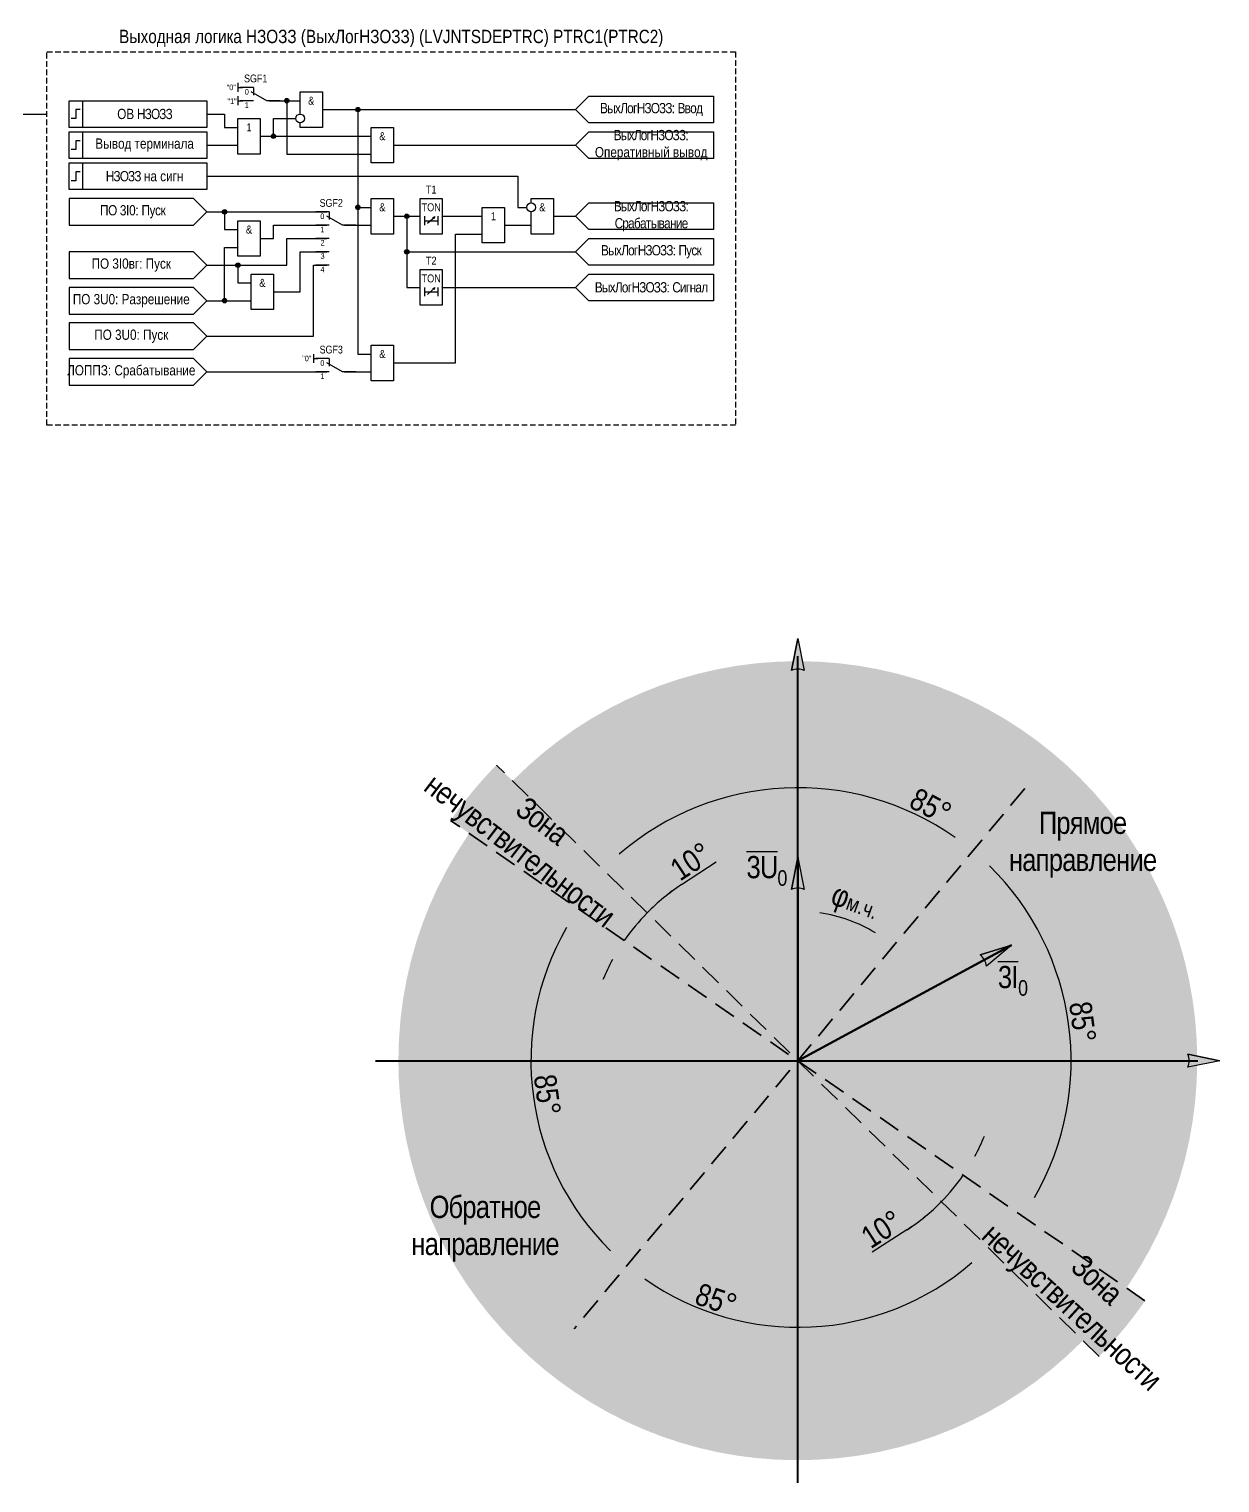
# Model space of a CAD drawing. Header units: millimetres. Extents: x -57 to 1465, y 0 to 506.
# Drawn here: x 1197 to 1465, y 150 to 477.1 of the extents above; entities that cross this region are included whole.
import ezdxf
from ezdxf.enums import TextEntityAlignment as Align

# ---------------------------------------------------------------- set-up
doc = ezdxf.new("R2010")
doc.units = ezdxf.units.MM
doc.linetypes.add('штриховая2', pattern=[0.375, 0.25, -0.125])
doc.layers.add('TEXT', color=7, linetype='Continuous', lineweight=25)
doc.layers.add('Основная', color=7, linetype='Continuous')
doc.styles.add('2.5_Gost_RD', font='ARIALN.TTF', dxfattribs={"height": 2.5})
doc.styles.add('3.5_Gost_RD', font='ARIALN.TTF', dxfattribs={"height": 3.5})
doc.styles.add('5.0_Gost_RD', font='ARIALN.TTF', dxfattribs={"height": 5})
doc.styles.add('Вывод', font='ARIALN.TTF', dxfattribs={"height": 2.5})
doc.styles.add('Компонент', font='ARIALN.TTF', dxfattribs={"height": 3.5})
doc.dimstyles.new('Gost_RD_1-1000', dxfattribs={"dimtxt": 2.5, "dimasz": 2.5, "dimexe": 1.25, "dimexo": 0, "dimtad": 1, "dimdec": 0, "dimlfac": 1000, "dimtxsty": '2.5_Gost_RD', "dimblk": 'OBLIQUE', "dimcen": 2.5, "dimadec": 0, "dimazin": 0, "dimtfac": 1, "dimtdec": 0, "dimtmove": 0, "dimatfit": 3, "dimfxl": 1, "dimarcsym": 0})

# ---------------------------------------------------------------- blocks, each defined once
blk = doc.blocks.new('Точка')
at = {"ltscale": 100}
h = blk.add_hatch(color=256, dxfattribs=at)
h.dxf.hatch_style = 1
edge = h.paths.add_edge_path()
edge.add_arc((0, 0), 0.5, 0, 360)
blk.add_circle((0, 0), 0.5, dxfattribs=at)
blk = doc.blocks.new('*U81')
at = {"layer": 'Основная', "color": 0}
blk.add_line((0, 0), (7, 4), dxfattribs=at)
at = {"layer": 'Основная', "ltscale": 0.35}
blk.add_line((6, 6), (6, 2.5), dxfattribs=at)
blk = doc.blocks.new('*U92')
at = {"layer": 'Основная', "color": 0}
for p, q in [((-3, 6), (-9, 6)), ((-3, 0), (-9, 0)), ((9, 0), (3, 0))]:
    blk.add_line(p, q, dxfattribs=at)
at = {"layer": 'Основная', "ltscale": 0.25, "xscale": -1}
blk.add_blockref('*U81', (3, 0), dxfattribs=at)
at = {"layer": 'Основная'}
for tag, height, style, p in [('В1', 2.5, 'Вывод', (-13, 6)), ('ОУ', 3.5, 'Компонент', (-2, 10)), ('В2', 2.5, 'Вывод', (-6, 4)), ('В3', 2.5, 'Вывод', (-6, -2))]:
    blk.add_attdef(tag, text='', height=height, dxfattribs=dict(at, style=style)).set_placement(p, align=Align.MIDDLE_CENTER)
blk = doc.blocks.new('*U83')
at = {"layer": 'Основная', "color": 0}
for p, q in [((-3, 6), (-9, 6)), ((-3, 0), (-9, 0)), ((9, 0), (3, 0))]:
    blk.add_line(p, q, dxfattribs=at)
at = {"layer": 'Основная', "ltscale": 0.25, "xscale": -1}
blk.add_blockref('*U81', (3, 0), dxfattribs=at)
at = {"layer": 'Основная'}
for tag, height, style, p in [('В1', 2.5, 'Вывод', (-14, 6)), ('ОУ', 3.5, 'Компонент', (-2, 10)), ('В2', 2.5, 'Вывод', (-6, 4)), ('В3', 2.5, 'Вывод', (-6, -2))]:
    blk.add_attdef(tag, text='', height=height, dxfattribs=dict(at, style=style)).set_placement(p, align=Align.MIDDLE_CENTER)
blk = doc.blocks.new('*D122')
at = {"color": 0, "lineweight": -2, "ltscale": 100, "transparency": 16777216}
blk.add_arc((1370, 245), 61.43, 54.8337, 130.8847, dxfattribs=at)
at = {"color": 0, "ltscale": 100, "transparency": 16777216}
for points in [[(1405.89, 295.88), (1404.87, 294.55), (1409.35, 292.17)], [(1330.36, 290.83), (1329.22, 292.05), (1326.15, 288.02)]]:
    blk.add_solid(points, dxfattribs=at)
at = {"layer": 'Defpoints', "color": 0, "ltscale": 100, "transparency": 16777216}
for p in [(1302.18, 311.53), (1421.07, 306.23), (1351.95, 303.71), (1319.66, 184.65), (1437.82, 178.47)]:
    blk.add_point(p, dxfattribs=at)
at = {"color": 0, "ltscale": 100, "transparency": 16777216, "insert": (1399.92, 302.26), "char_height": 5, "attachment_point": 5, "rotation": 332.4099, "style": '5.0_Gost_RD'}
blk.add_mtext('85°', dxfattribs=at)
blk = doc.blocks.new('*D123')
at = {"color": 0, "lineweight": -2, "ltscale": 100, "transparency": 16777216}
blk.add_arc((1370, 245), 61.51, 329.9876, 45.5101, dxfattribs=at)
at = {"color": 0, "ltscale": 100, "transparency": 16777216}
for points in [[(1412.55, 288.26), (1413.67, 289.5), (1409.4, 292.24)], [(1423.97, 213.79), (1422.56, 214.68), (1420.59, 210.01)]]:
    blk.add_solid(points, dxfattribs=at)
at = {"layer": 'Defpoints', "color": 0, "ltscale": 100, "transparency": 16777216}
for p in [(1421.07, 306.23), (1291.87, 299.04), (1431.13, 238.15), (1448.13, 190.96), (1319.66, 184.65)]:
    blk.add_point(p, dxfattribs=at)
at = {"color": 0, "ltscale": 100, "transparency": 16777216, "insert": (1434.1, 253.72), "char_height": 5, "attachment_point": 5, "rotation": 277.7488, "style": '5.0_Gost_RD'}
blk.add_mtext('85°', dxfattribs=at)
blk = doc.blocks.new('*D124')
at = {"color": 0, "lineweight": -2, "ltscale": 100, "transparency": 16777216}
blk.add_line((1394.57, 206.97), (1386.73, 201.9), dxfattribs=at)
for start, end in [(331.6594, 337.9898), (315.5498, 325.329), (302.8695, 315.5498), (302.889, 309.2194)]:
    blk.add_arc((1370, 245), 45.28, start, end, dxfattribs=at)
at = {"color": 0, "ltscale": 100, "transparency": 16777216}
for points in [[(1410.56, 223.07), (1409.14, 223.94), (1407.24, 219.24)], [(1398.07, 210.54), (1399.19, 209.31), (1402.32, 213.29)]]:
    blk.add_solid(points, dxfattribs=at)
at = {"layer": 'Defpoints', "color": 0, "ltscale": 100, "transparency": 16777216}
for p in [(1302.18, 311.53), (1291.87, 299.04), (1405.71, 217.17), (1448.13, 190.96), (1437.82, 178.47)]:
    blk.add_point(p, dxfattribs=at)
at = {"color": 0, "ltscale": 100, "transparency": 16777216, "insert": (1388.93, 207.11), "char_height": 5, "attachment_point": 5, "rotation": 32.8695, "style": '5.0_Gost_RD'}
blk.add_mtext('10°', dxfattribs=at)
blk = doc.blocks.new('*D125')
at = {"color": 0, "lineweight": -2, "ltscale": 100, "transparency": 16777216}
blk.add_line((1343.82, 284.62), (1351.61, 289.76), dxfattribs=at)
for start, end in [(123.4617, 135.5498), (123.4785, 129.5141), (135.5498, 145.329), (151.3646, 157.4003)]:
    blk.add_arc((1370, 245), 47.49, start, end, dxfattribs=at)
at = {"color": 0, "ltscale": 100, "transparency": 16777216}
for points in [[(1340.35, 281.02), (1339.22, 282.25), (1336.1, 278.25)], [(1327.61, 268.19), (1329.03, 267.32), (1330.95, 272.01)]]:
    blk.add_solid(points, dxfattribs=at)
at = {"layer": 'Defpoints', "color": 0, "ltscale": 100, "transparency": 16777216}
for p in [(1302.18, 311.53), (1291.87, 299.04), (1332.54, 274.19), (1448.13, 190.96), (1437.82, 178.47)]:
    blk.add_point(p, dxfattribs=at)
at = {"color": 0, "ltscale": 100, "transparency": 16777216, "insert": (1345.96, 289.84), "char_height": 5, "attachment_point": 5, "rotation": 33.4617, "style": '5.0_Gost_RD'}
blk.add_mtext('10°', dxfattribs=at)
blk = doc.blocks.new('*D119')
at = {"color": 0, "lineweight": -2, "ltscale": 100, "transparency": 16777216}
blk.add_arc((1370, 245), 60.06, 150.0999, 225.3977, dxfattribs=at)
at = {"color": 0, "ltscale": 100, "transparency": 16777216}
for points in [[(1317.23, 275.39), (1318.63, 274.5), (1320.6, 279.17)], [(1328.38, 202.85), (1327.26, 201.62), (1331.53, 198.87)]]:
    blk.add_solid(points, dxfattribs=at)
at = {"layer": 'Defpoints', "color": 0, "ltscale": 100, "transparency": 16777216}
for p in [(1421.07, 306.23), (1291.87, 299.04), (1310.31, 251.69), (1448.13, 190.96), (1319.66, 184.65)]:
    blk.add_point(p, dxfattribs=at)
at = {"color": 0, "ltscale": 100, "transparency": 16777216, "insert": (1313.63, 237.33), "char_height": 5, "attachment_point": 5, "rotation": 277.7488, "style": '5.0_Gost_RD'}
blk.add_mtext('85°', dxfattribs=at)
blk = doc.blocks.new('*D120')
at = {"color": 0, "lineweight": -2, "ltscale": 100, "transparency": 16777216}
blk.add_arc((1370, 245), 59.99, 234.9452, 310.7731, dxfattribs=at)
at = {"color": 0, "ltscale": 100, "transparency": 16777216}
for points in [[(1408.61, 200.18), (1409.75, 198.96), (1412.83, 202.99)], [(1335.04, 195.23), (1336.05, 196.55), (1331.57, 198.93)]]:
    blk.add_solid(points, dxfattribs=at)
at = {"layer": 'Defpoints', "color": 0, "ltscale": 100, "transparency": 16777216}
for p in [(1302.18, 311.53), (1421.07, 306.23), (1387.63, 187.66), (1319.66, 184.65), (1437.82, 178.47)]:
    blk.add_point(p, dxfattribs=at)
at = {"color": 0, "ltscale": 100, "transparency": 16777216, "insert": (1351.64, 191.23), "char_height": 5, "attachment_point": 5, "rotation": 341.1468, "style": '5.0_Gost_RD'}
blk.add_mtext('85°', dxfattribs=at)
blk = doc.blocks.new('*D121')
at = {"color": 0, "lineweight": -2, "ltscale": 100, "transparency": 16777216}
blk.add_arc((1370, 245), 33.64, 58.6932, 81.4754, dxfattribs=at)
at = {"color": 0, "ltscale": 100, "transparency": 16777216}
for points in [[(1374.92, 277.43), (1375.05, 279.1), (1370, 278.64)], [(1387.96, 274.42), (1386.99, 273.06), (1391.55, 270.83)]]:
    blk.add_solid(points, dxfattribs=at)
at = {"layer": 'Defpoints', "color": 0, "ltscale": 100, "transparency": 16777216}
for p in [(1421.07, 306.23), (1370, 290.71), (1385.04, 275.09), (1370, 245), (1319.66, 184.65)]:
    blk.add_point(p, dxfattribs=at)
at = {"color": 0, "ltscale": 100, "transparency": 16777216, "insert": (1382.76, 280.22), "char_height": 5, "attachment_point": 5, "rotation": 340.0843, "style": '5.0_Gost_RD'}
blk.add_mtext('φ{\\H0.7x;\\S^ м.ч.;}', dxfattribs=at)

msp = doc.modelspace()

# ---------------------------------------------------------------- hatches: boundary and pattern name
at = {"ltscale": 100, "transparency": 33554687}
h = msp.add_hatch(color=256, dxfattribs=at)
h.dxf.hatch_style = 1
h.paths.add_polyline_path([(1370, 340), (1368.5578, 332.7889, -0.21922359), (1371.4422, 332.7889)])
h = msp.add_hatch(color=256, dxfattribs=at)
h.set_gradient(color1=(255, 255, 255), color2=(239, 134, 55), name='SPHERICAL')
h.paths.add_polyline_path([(1459.8888, 245, 1), (1280.1112, 245, 1)])
at = {"ltscale": 100, "true_color": 0xffffff}
h = msp.add_hatch(color=7, dxfattribs=at)
h.dxf.hatch_style = 1
h.paths.add_polyline_path([(1302.1834, 311.5275, 0.04269599), (1291.8689, 299.042), (1370, 245)])
h.paths.add_polyline_path([(1370, 245), (1437.8166, 178.4725, 0.04269599), (1448.1311, 190.958)])
at = {"ltscale": 100, "transparency": 33554687}
h = msp.add_hatch(color=256, dxfattribs=at)
h.dxf.hatch_style = 1
h.paths.add_polyline_path([(1370, 290.705), (1368.5578, 283.4939, -0.21922359), (1371.4422, 283.4939)])
h = msp.add_hatch(color=256, dxfattribs=at)
h.dxf.hatch_style = 1
h.paths.add_polyline_path([(1418.0834, 270.9692), (1411.0564, 268.8011, -0.21922359), (1412.4308, 266.2652)])
h = msp.add_hatch(color=256, dxfattribs=at)
h.dxf.hatch_style = 1
h.paths.add_polyline_path([(1465, 245), (1457.7889, 246.4422, -0.21922359), (1457.7889, 243.5578)])

# ---------------------------------------------------------------- linework, layer by layer
at = {"ltscale": 100}
for p, q in [((1244, 465), (1244, 463)), ((1244, 464), (1245, 464)), ((1244, 462), (1244, 460)), ((1244, 461), (1245, 461)), ((1279, 451), (1320, 451)), ((1264.5, 430), (1261.5, 430)), ((1264.5, 427), (1261.5, 427)), ((1264.5, 424), (1261.5, 424)), ((1261, 404), (1261, 402)), ((1261, 403), (1262, 403)), ((1268, 400), (1274, 400)), ((1370, 340), (1368.5578, 332.7889)), ((1368.5578, 332.7889), (1370, 340)), ((1370, 340), (1371.4422, 332.7889)), ((1370, 290.705), (1368.5578, 283.4939)), ((1368.5578, 283.4939), (1370, 290.705)), ((1370, 290.705), (1371.4422, 283.4939)), ((1418.0834, 270.9692), (1411.0564, 268.8011)), ((1411.0564, 268.8011), (1418.0834, 270.9692)), ((1418.0834, 270.9692), (1412.4308, 266.2652)), ((1465, 245), (1457.7889, 246.4422)), ((1457.7889, 246.4422), (1465, 245)), ((1465, 245), (1457.7889, 243.5578))]:
    msp.add_line(p, q, dxfattribs=at)
at = {"color": 7, "ltscale": 100}
for p, q in [((1286.6716, 433.4146), (1288.3426, 434.9005)), ((1288.3426, 434.9005), (1287.8206, 434.6777)), ((1288.3426, 434.9005), (1288.0758, 434.4341)), ((1286.6716, 417.4146), (1288.3426, 418.9005)), ((1288.3426, 418.9005), (1287.8206, 418.6777)), ((1288.3426, 418.9005), (1288.0758, 418.4341))]:
    msp.add_line(p, q, dxfattribs=at)
at = {"lineweight": 40, "ltscale": 100}
for p, q in [((1370, 150), (1370, 336)), ((1275, 245), (1460, 245))]:
    msp.add_line(p, q, dxfattribs=at)
at = {"linetype": 'штриховая2', "lineweight": 35, "ltscale": 20}
for p, q in [((1437.8166, 178.4725), (1302.1834, 311.5275)), ((1421.072, 306.2303), (1319.6637, 184.6517)), ((1448.1311, 190.958), (1291.8689, 299.042))]:
    msp.add_line(p, q, dxfattribs=at)
at = {"lineweight": 60, "ltscale": 100}
for q in [(1370, 290.705), (1418.0834, 270.9692)]:
    msp.add_line((1370, 245), q, dxfattribs=at)
at = {"color": 7, "linetype": 'штриховая2', "ltscale": 5}
msp.add_lwpolyline([(1201, 472), (1356, 472), (1356, 388), (1201, 388)], close=True, dxfattribs=at)
at = {"ltscale": 100}
for points in [[(1258, 458), (1258, 463), (1263, 463), (1263, 455), (1258, 455), (1258, 456)], [(1320, 459), (1323, 462), (1351, 462), (1351, 456), (1323, 456), (1320, 459)], [(1237, 458), (1241, 458), (1241, 455), (1244, 455)], [(1251, 461), (1258, 461)], [(1251, 461), (1255, 461), (1255, 449), (1274, 449)], [(1263, 459), (1320, 459)], [(1263, 459), (1271, 459), (1271, 404), (1274, 404)], [(1263, 459), (1271, 459), (1271, 437), (1274, 437)], [(1249, 453), (1252, 453), (1252, 457), (1257, 457)], [(1249, 453), (1274, 453)], [(1320, 451), (1323, 454), (1351, 454), (1351, 448), (1323, 448), (1320, 451)], [(1237, 451), (1244, 451)], [(1237, 444), (1307, 444), (1307, 437), (1309, 437)], [(1237, 436), (1234, 439), (1206, 439), (1206, 433), (1234, 433), (1237, 436)], [(1310, 438), (1310, 439), (1315, 439), (1315, 431), (1310, 431), (1310, 436)], [(1237, 436), (1264, 436)], [(1237, 436), (1241, 436), (1241, 432), (1244, 432)], [(1320, 435), (1323, 438), (1351, 438), (1351, 432), (1323, 432), (1320, 435)], [(1249, 430), (1252, 430), (1252, 433), (1264, 433)], [(1268, 433), (1274, 433)], [(1279, 435), (1285, 435)], [(1279, 435), (1282, 435), (1282, 427), (1320, 427)], [(1279, 435), (1282, 435), (1282, 419), (1285, 419)], [(1286, 435), (1286, 433)], [(1286, 434), (1289, 434)], [(1289, 435), (1289, 433)], [(1290, 435), (1299, 435)], [(1304, 433), (1310, 433)], [(1315, 435), (1320, 435)], [(1237, 424), (1255, 424), (1255, 430), (1264, 430)], [(1279, 402), (1293, 402), (1293, 431), (1299, 431)], [(1320, 427), (1323, 430), (1351, 430), (1351, 424), (1323, 424), (1320, 427)], [(1237, 424), (1234, 427), (1206, 427), (1206, 421), (1234, 421), (1237, 424)], [(1237, 416), (1241, 416), (1241, 428), (1244, 428)], [(1252, 418), (1258, 418), (1258, 427), (1264, 427)], [(1237, 424), (1244, 424), (1244, 420), (1247, 420)], [(1237, 408), (1261, 408), (1261, 424), (1264, 424)], [(1320, 419), (1323, 422), (1351, 422), (1351, 416), (1323, 416), (1320, 419)], [(1237, 416), (1234, 419), (1206, 419), (1206, 413), (1234, 413), (1237, 416)], [(1286, 419), (1286, 417)], [(1289, 419), (1289, 417)], [(1290, 419), (1320, 419)], [(1237, 416), (1247, 416)], [(1286, 418), (1289, 418)], [(1237, 408), (1234, 411), (1206, 411), (1206, 405), (1234, 405), (1237, 408)], [(1237, 400), (1234, 403), (1206, 403), (1206, 397), (1234, 397), (1237, 400)], [(1237, 400), (1264, 400)]]:
    msp.add_lwpolyline(points, dxfattribs=at)
at = {"color": 6, "ltscale": 100}
msp.add_lwpolyline([(1183, 458), (1201, 458)], dxfattribs=at)
at = {"ltscale": 100}
for points in [[(1206, 461), (1209, 461), (1209, 455), (1206, 455)], [(1206, 461), (1237, 461), (1237, 455), (1206, 455)], [(1244, 457), (1249, 457), (1249, 449), (1244, 449)], [(1274, 455), (1279, 455), (1279, 447), (1274, 447)], [(1206, 454), (1237, 454), (1237, 448), (1206, 448)], [(1206, 454), (1209, 454), (1209, 448), (1206, 448)], [(1206, 447), (1237, 447), (1237, 441), (1206, 441)], [(1206, 447), (1209, 447), (1209, 441), (1206, 441)], [(1274, 439), (1279, 439), (1279, 431), (1274, 431)], [(1285, 439), (1290, 439), (1290, 431), (1285, 431)], [(1299, 437), (1304, 437), (1304, 429), (1299, 429)], [(1244, 434), (1249, 434), (1249, 426), (1244, 426)], [(1247, 422), (1252, 422), (1252, 414), (1247, 414)], [(1285, 423), (1290, 423), (1290, 415), (1285, 415)], [(1274, 406), (1279, 406), (1279, 398), (1274, 398)]]:
    msp.add_lwpolyline(points, close=True, dxfattribs=at)
at = {"lineweight": 30, "ltscale": 100}
for points in [[(1208.5, 459), (1207.5, 459), (1207.5, 457), (1206.5, 457)], [(1208.5, 452), (1207.5, 452), (1207.5, 450), (1206.5, 450)], [(1208.5, 445), (1207.5, 445), (1207.5, 443), (1206.5, 443)]]:
    msp.add_lwpolyline(points, dxfattribs=at)
msp.add_circle((1258, 457), 1)
at = {"ltscale": 100}
msp.add_circle((1310, 437), 1, dxfattribs=at)
for centre, start, end in [((1370, 329.6576), 65.270039, 114.729961), ((1370, 280.3626), 65.270039, 114.729961), ((1408.9906, 266.0411), 3.727033, 53.186955), ((1454.6576, 245), 335.270039, 24.729961)]:
    msp.add_arc(centre, 3.4475, start, end, dxfattribs=at)

# ---------------------------------------------------------------- block references
for p in [(1255, 461), (1271, 459), (1252, 453), (1241, 436), (1271, 437), (1282, 435), (1282, 427), (1244, 424), (1241, 416)]:
    msp.add_blockref('Точка', p, dxfattribs=at)
at = {"layer": 'Основная', "ltscale": 0.25, "xscale": 0.5, "yscale": 0.5, "zscale": 0.5}
for p, values in [((1249, 461), {'ОУ': 'SGF1', 'В1': '"0"', 'В2': '0', 'В3': '1'}), ((1266, 400), {'ОУ': 'SGF3', 'В1': '"0"', 'В2': '0', 'В3': '1'})]:
    msp.add_blockref('*U92', p, dxfattribs=at).add_auto_attribs(values)
at = {"layer": 'Основная', "ltscale": 0.25}
ref = msp.add_blockref('*U83', (1266, 433), dxfattribs=dict(at, xscale=0.5, yscale=0.5, zscale=0.5))
ref.add_attrib('ОУ', 'SGF2', dxfattribs={"height": 1.75, "style": 'Компонент'}).set_placement((1265, 438), align=Align.MIDDLE_CENTER)
ref.add_attrib('В2', '0', dxfattribs={"height": 1.25, "style": 'Вывод'}).set_placement((1263, 435), align=Align.MIDDLE_CENTER)
ref.add_attrib('В3', '1', dxfattribs={"height": 1.25, "style": 'Вывод'}).set_placement((1263, 432), align=Align.MIDDLE_CENTER)

# ---------------------------------------------------------------- texts
at = {"color": 30, "ltscale": 100, "insert": (1278.5, 475), "char_height": 3, "width": 155, "attachment_point": 5, "style": '3.5_Gost_RD'}
msp.add_mtext('\\pt147;Выходная логика НЗОЗЗ (ВыхЛогНЗОЗЗ) (LVJNTSDEPTRC) {\\C6;PTRC1(PTRC2)}', dxfattribs=at)
at = {"ltscale": 100, "char_height": 1.25, "attachment_point": 1, "style": '3.5_Gost_RD'}
for s, insert in [('"1"', (1241.6498, 461.4962)), ('2', (1262.5907, 429.6607)), ('3', (1262.5907, 426.6607)), ('4', (1262.5907, 423.6607))]:
    msp.add_mtext_dynamic_manual_height_columns(s, width=2, gutter_width=17.5, heights=[0], dxfattribs=dict(at, insert=insert))
at = {"ltscale": 100, "char_height": 1.8, "width": 5, "attachment_point": 5, "style": '2.5_Gost_RD'}
for s, insert in [('&', (1260.5, 461)), ('1', (1246.5, 455)), ('&', (1276.5, 453)), ('T1', (1287.5, 441)), ('&', (1276.5, 437)), ('TON', (1287.5, 437)), ('1', (1301.5, 435)), ('&', (1312.5, 437)), ('&', (1246.5, 432)), ('T2', (1287.5, 425)), ('&', (1249.5, 420)), ('TON', (1287.5, 421)), ('&', (1276.5, 404))]:
    msp.add_mtext(s, dxfattribs=dict(at, insert=insert))
at = {"layer": 'TEXT', "color": 0, "ltscale": 100, "width": 28, "attachment_point": 5}
for s, insert, char_height, style in [('{\\C256;ОВ\\A1;\\T0.9; НЗОЗЗ}', (1223, 458), 2.3, '2.5_Gost_RD'), ('\\A1;{\\T0.9;\\C256;ВыхЛогНЗОЗЗ: Ввод }', (1337, 459), 2.3, '2.5_Gost_RD'), ('{\\C256;Вывод терминала}', (1223, 451), 2.3, '2.5_Gost_RD'), ('\\A1;{\\T0.9;\\C256;ВыхЛогНЗОЗЗ\\T1;: Оперативный вывод}', (1337, 451), 2.3, '2.5_Gost_RD'), ('\\A1;{\\T0.9;\\C256;НЗОЗЗ\\A0;\\T1; на сигн}', (1223, 444), 2.3, '2.5_Gost_RD'), ('\\A1;{\\T0.9;\\C256;ВыхЛогНЗОЗЗ: Срабатывание }', (1337, 435), 2.3, '2.5_Gost_RD'), ('\\A1;{\\T0.9;\\C256;ВыхЛогНЗОЗЗ: Пуск }', (1337, 427), 2.3, '2.5_Gost_RD'), ('\\A1;{\\T0.9;\\C256;ВыхЛогНЗОЗЗ: Сигнал}', (1337, 419), 2.3, '2.5_Gost_RD'), ('{\\T0.95;\\C256;Прямое направление}', (1434.1097, 293.603), 5, '5.0_Gost_RD'), ('\\A1;{\\T0.95;\\O\\C256;3U\\H0.7x;\\o\\S^ 0;}', (1363, 287.705), 5, '5.0_Gost_RD'), ('\\A1;{\\T0.95;\\O\\C256;3I\\H0.7x;\\o\\S^ 0;}', (1418.3706, 262.9699), 5, '5.0_Gost_RD'), ('{\\T0.95;\\C256;Обратное направление}', (1299.6261, 207.1842), 5, '5.0_Gost_RD')]:
    msp.add_mtext(s, dxfattribs=dict(at, insert=insert, char_height=char_height, style=style))
at = {"layer": 'TEXT', "ltscale": 100, "char_height": 2.3, "width": 28, "attachment_point": 5, "style": '2.5_Gost_RD'}
for s, insert in [('{\\T0.95; ПО 3I0: Пуск}', (1220, 436)), ('ПО 3I0вг: Пуск', (1220, 424)), ('ПО 3U0: Разрешение', (1220, 416)), ('ПО 3U0: Пуск', (1220, 408)), ('ЛОППЗ: Срабатывание', (1220, 400))]:
    msp.add_mtext(s, dxfattribs=dict(at, insert=insert))
at = {"layer": 'TEXT', "color": 0, "ltscale": 100, "char_height": 5, "width": 28, "attachment_point": 5, "style": '5.0_Gost_RD'}
for insert, rotation in [((1309.5399, 295.0875), 322.612953), ((1434.0286, 192.1738), 317.585402)]:
    msp.add_mtext('{\\T0.95;\\C256;Зона нечувствительности}', dxfattribs=dict(at, insert=insert, rotation=rotation))

# ---------------------------------------------------------------- dimensions: what is measured, and where the dimension line sits
at = {"ltscale": 100}
for base, line1, line2, picture, middle in [((1405.7128, 217.1675), ((1437.8166, 178.4725), (1302.1834, 311.5275)), ((1448.1311, 190.958), (1291.8689, 299.042)), '*D124', (1388.9277, 207.1065)), ((1332.5447, 274.1904), ((1448.1311, 190.958), (1291.8689, 299.042)), ((1437.8166, 178.4725), (1302.1834, 311.5275)), '*D125', (1345.9592, 289.8411)), ((1431.13, 238.1528), ((1448.1311, 190.958), (1291.8689, 299.042)), ((1421.072, 306.2303), (1319.6637, 184.6517)), '*D123', (1434.0994, 253.7222)), ((1310.3086, 251.6861), ((1421.072, 306.2303), (1319.6637, 184.6517)), ((1448.1311, 190.958), (1291.8689, 299.042)), '*D119', (1313.6326, 237.3299))]:
    dim = msp.add_angular_dim_2l(base=base, line1=line1, line2=line2, dimstyle='Gost_RD_1-1000', override={"dimscale": 0, "dimtxt": 5, "dimasz": 5, "dimtxsty": '5.0_Gost_RD', "dimsah": 1}, dxfattribs=at)
    dim.commit()
    dim.dimension.update_dxf_attribs({"geometry": picture, "text_midpoint": middle})
for base, picture, middle in [((1351.949, 303.7144), '*D122', (1398.4493, 299.4413)), ((1387.6296, 187.6562), '*D120', (1350.6138, 188.226))]:
    dim = msp.add_angular_dim_2l(base=base, line1=((1437.8166, 178.4725), (1302.1834, 311.5275)), line2=((1421.072, 306.2303), (1319.6637, 184.6517)), dimstyle='Gost_RD_1-1000', override={"dimscale": 0, "dimtxt": 5, "dimasz": 5, "dimtxsty": '5.0_Gost_RD', "dimsah": 1}, dxfattribs=at)
    dim.commit()
    dim.dimension.update_dxf_attribs({"geometry": picture, "text_midpoint": middle, "dimtype": 162})
dim = msp.add_angular_dim_2l(base=(1385.0373, 275.0888), line1=((1421.072, 306.2303), (1319.6637, 184.6517)), line2=((1370, 245), (1370, 290.705)), text='φ{\\H0.7x;\\S^ м.ч.;}', dimstyle='Gost_RD_1-1000', override={"dimscale": 0, "dimtxt": 5, "dimasz": 5, "dimtxsty": '5.0_Gost_RD', "dimsah": 1}, dxfattribs=at)
dim.commit()
dim.dimension.update_dxf_attribs({"geometry": '*D121', "text_midpoint": (1382.759, 280.2161)})

doc.saveas('drawing.dxf')
